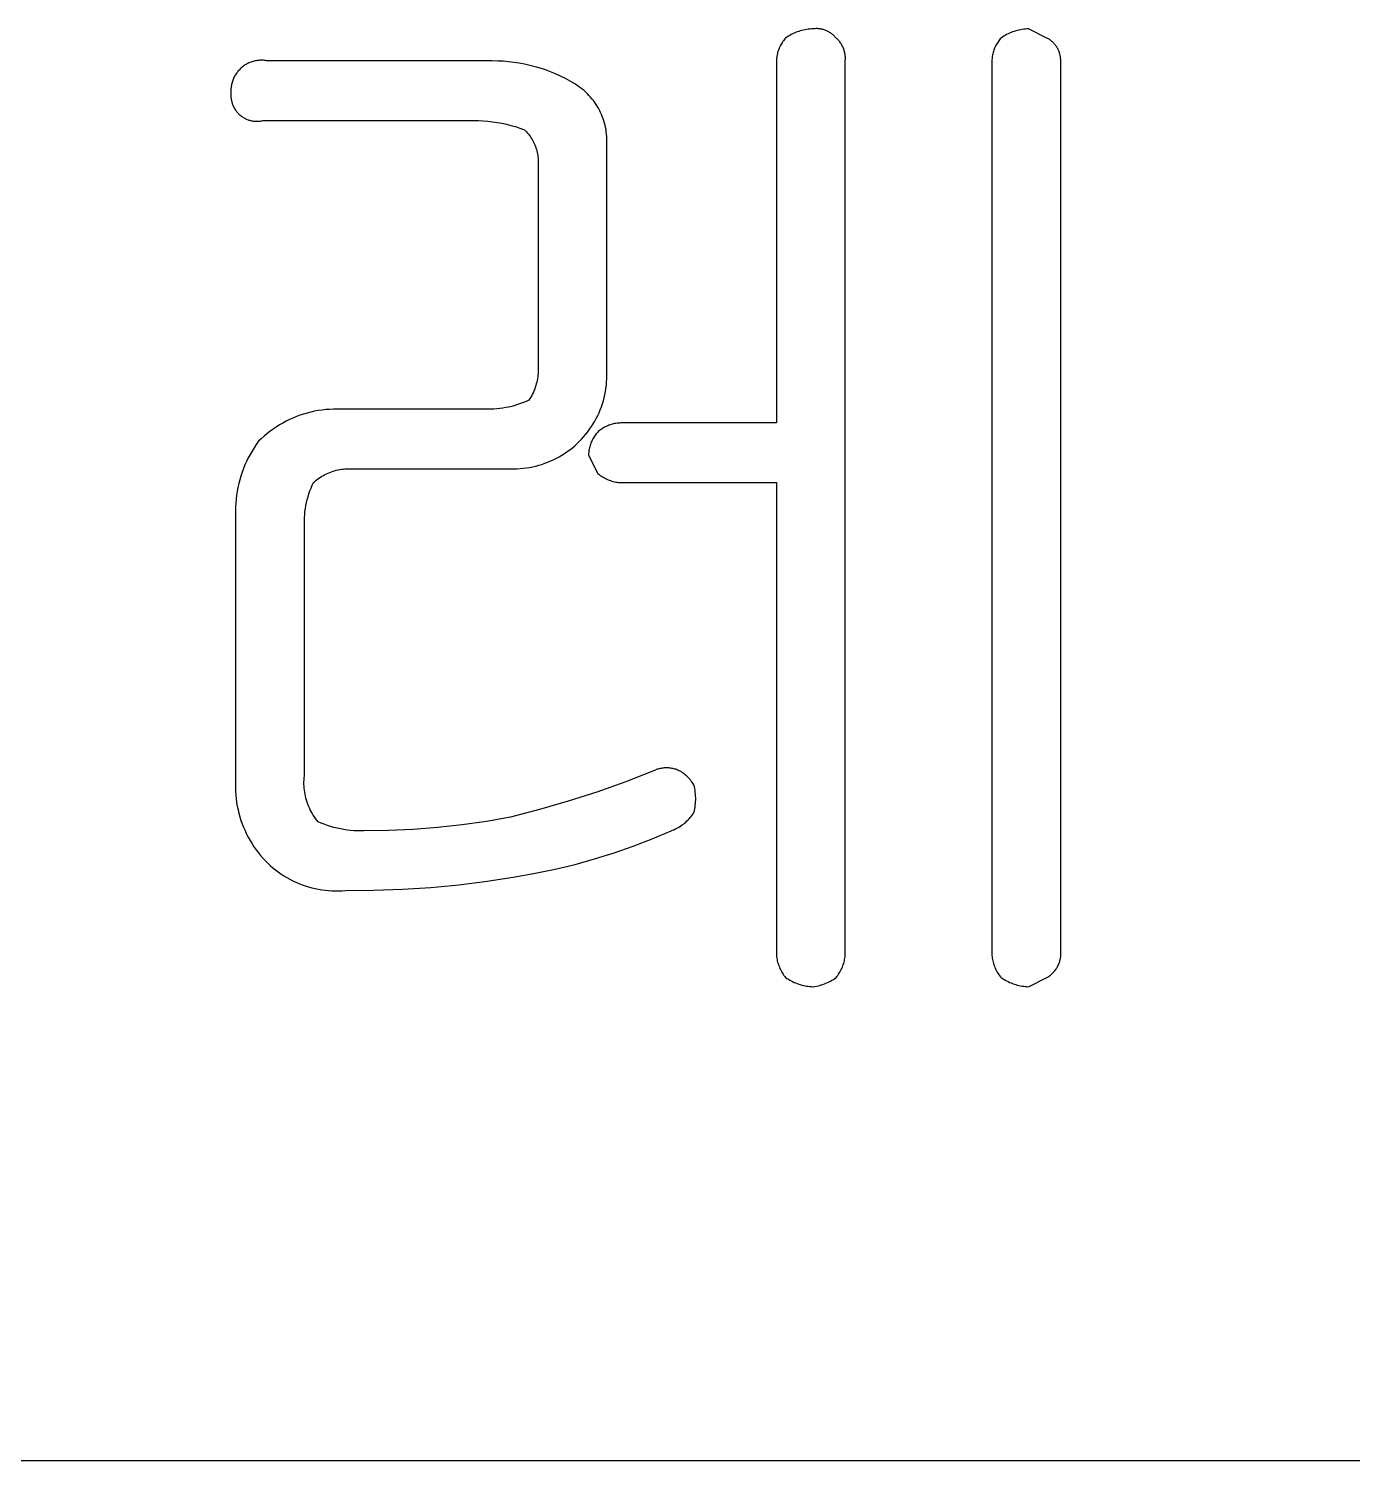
# Model space of a CAD drawing. Header units: millimetres. Extents: x 3033 to 5773, y 123 to 1487.
# Drawn here: x 4126.99 to 4147.83, y 310.35 to 332.89 of the extents above; entities that cross this region are included whole.
import ezdxf

# ---------------------------------------------------------------- set-up
doc = ezdxf.new("R2010")
doc.units = ezdxf.units.MM
doc.header["$MEASUREMENT"] = 0
doc.layers.add('TEX', color=70, linetype='Continuous')

msp = doc.modelspace()

# ---------------------------------------------------------------- linework, layer by layer
at = {"layer": 'TEX'}
for p, q in [((4138.953, 332.774), (4138.931, 332.76)), ((4138.975, 332.787), (4138.953, 332.774)), ((4138.998, 332.8), (4138.975, 332.787)), ((4139.02, 332.811), (4138.998, 332.8)), ((4139.044, 332.822), (4139.02, 332.811)), ((4139.067, 332.832), (4139.044, 332.822)), ((4139.091, 332.842), (4139.067, 332.832)), ((4139.116, 332.85), (4139.091, 332.842)), ((4139.14, 332.858), (4139.116, 332.85)), ((4139.165, 332.865), (4139.14, 332.858)), ((4139.19, 332.871), (4139.165, 332.865)), ((4139.215, 332.876), (4139.19, 332.871)), ((4139.241, 332.881), (4139.215, 332.876)), ((4139.266, 332.884), (4139.241, 332.881)), ((4139.292, 332.887), (4139.266, 332.884)), ((4139.317, 332.889), (4139.292, 332.887)), ((4139.343, 332.89), (4139.317, 332.889)), ((4139.357, 332.891), (4139.343, 332.89)), ((4139.37, 332.892), (4139.357, 332.891)), ((4139.384, 332.893), (4139.37, 332.892)), ((4139.397, 332.893), (4139.384, 332.893)), ((4139.411, 332.893), (4139.397, 332.893)), ((4139.424, 332.892), (4139.411, 332.893)), ((4139.438, 332.891), (4139.424, 332.892)), ((4139.451, 332.889), (4139.438, 332.891)), ((4139.464, 332.887), (4139.451, 332.889)), ((4139.478, 332.884), (4139.464, 332.887)), ((4139.491, 332.881), (4139.478, 332.884)), ((4139.504, 332.878), (4139.491, 332.881)), ((4139.517, 332.874), (4139.504, 332.878)), ((4139.53, 332.87), (4139.517, 332.874)), ((4139.542, 332.865), (4139.53, 332.87)), ((4139.555, 332.859), (4139.542, 332.865)), ((4139.567, 332.854), (4139.555, 332.859)), ((4139.579, 332.848), (4139.567, 332.854)), ((4139.591, 332.841), (4139.579, 332.848)), ((4139.603, 332.834), (4139.591, 332.841)), ((4139.614, 332.827), (4139.603, 332.834)), ((4139.625, 332.819), (4139.614, 332.827)), ((4139.636, 332.811), (4139.625, 332.819)), ((4139.647, 332.803), (4139.636, 332.811)), ((4139.657, 332.794), (4139.647, 332.803)), ((4139.667, 332.785), (4139.657, 332.794)), ((4139.677, 332.776), (4139.667, 332.785)), ((4139.686, 332.766), (4139.677, 332.776)), ((4142.345, 332.774), (4142.323, 332.76)), ((4142.367, 332.787), (4142.345, 332.774)), ((4142.389, 332.8), (4142.367, 332.787)), ((4142.412, 332.811), (4142.389, 332.8)), ((4142.436, 332.822), (4142.412, 332.811)), ((4142.459, 332.832), (4142.436, 332.822)), ((4142.483, 332.842), (4142.459, 332.832)), ((4142.507, 332.85), (4142.483, 332.842)), ((4142.532, 332.858), (4142.507, 332.85)), ((4142.557, 332.865), (4142.532, 332.858)), ((4142.582, 332.871), (4142.557, 332.865)), ((4142.607, 332.876), (4142.582, 332.871)), ((4142.632, 332.881), (4142.607, 332.876)), ((4142.658, 332.884), (4142.632, 332.881)), ((4142.683, 332.887), (4142.658, 332.884)), ((4142.709, 332.889), (4142.683, 332.887)), ((4142.735, 332.89), (4142.709, 332.889)), ((4143.024, 332.745), (4142.735, 332.89)), ((4138.795, 332.552), (4138.789, 332.534)), ((4138.802, 332.569), (4138.795, 332.552)), ((4138.809, 332.587), (4138.802, 332.569)), ((4138.816, 332.604), (4138.809, 332.587)), ((4138.825, 332.621), (4138.816, 332.604)), ((4138.833, 332.638), (4138.825, 332.621)), ((4138.843, 332.654), (4138.833, 332.638)), ((4138.853, 332.671), (4138.843, 332.654)), ((4138.863, 332.686), (4138.853, 332.671)), ((4138.874, 332.702), (4138.863, 332.686)), ((4138.886, 332.717), (4138.874, 332.702)), ((4138.898, 332.731), (4138.886, 332.717)), ((4138.91, 332.745), (4138.898, 332.731)), ((4138.931, 332.76), (4138.91, 332.745)), ((4139.695, 332.756), (4139.686, 332.766)), ((4139.704, 332.745), (4139.695, 332.756)), ((4139.715, 332.736), (4139.704, 332.745)), ((4139.725, 332.726), (4139.715, 332.736)), ((4139.735, 332.715), (4139.725, 332.726)), ((4139.745, 332.705), (4139.735, 332.715)), ((4139.754, 332.694), (4139.745, 332.705)), ((4139.763, 332.683), (4139.754, 332.694)), ((4139.772, 332.671), (4139.763, 332.683)), ((4139.78, 332.659), (4139.772, 332.671)), ((4139.788, 332.647), (4139.78, 332.659)), ((4139.795, 332.634), (4139.788, 332.647)), ((4139.802, 332.622), (4139.795, 332.634)), ((4139.808, 332.609), (4139.802, 332.622)), ((4139.814, 332.596), (4139.808, 332.609)), ((4139.82, 332.583), (4139.814, 332.596)), ((4139.825, 332.569), (4139.82, 332.583)), ((4139.83, 332.555), (4139.825, 332.569)), ((4139.834, 332.542), (4139.83, 332.555)), ((4139.838, 332.528), (4139.834, 332.542)), ((4142.187, 332.552), (4142.181, 332.534)), ((4142.193, 332.569), (4142.187, 332.552)), ((4142.2, 332.587), (4142.193, 332.569)), ((4142.208, 332.604), (4142.2, 332.587)), ((4142.216, 332.621), (4142.208, 332.604)), ((4142.225, 332.638), (4142.216, 332.621)), ((4142.234, 332.654), (4142.225, 332.638)), ((4142.244, 332.671), (4142.234, 332.654)), ((4142.255, 332.686), (4142.244, 332.671)), ((4142.266, 332.702), (4142.255, 332.686)), ((4142.277, 332.717), (4142.266, 332.702)), ((4142.289, 332.731), (4142.277, 332.717)), ((4142.302, 332.745), (4142.289, 332.731)), ((4142.323, 332.76), (4142.302, 332.745)), ((4143.035, 332.739), (4143.024, 332.745)), ((4143.047, 332.732), (4143.035, 332.739)), ((4143.058, 332.725), (4143.047, 332.732)), ((4143.07, 332.718), (4143.058, 332.725)), ((4143.081, 332.71), (4143.07, 332.718)), ((4143.091, 332.702), (4143.081, 332.71)), ((4143.101, 332.693), (4143.091, 332.702)), ((4143.112, 332.684), (4143.101, 332.693)), ((4143.121, 332.675), (4143.112, 332.684)), ((4143.131, 332.665), (4143.121, 332.675)), ((4143.14, 332.656), (4143.131, 332.665)), ((4143.149, 332.645), (4143.14, 332.656)), ((4143.157, 332.635), (4143.149, 332.645)), ((4143.165, 332.624), (4143.157, 332.635)), ((4143.173, 332.613), (4143.165, 332.624)), ((4143.18, 332.602), (4143.173, 332.613)), ((4143.187, 332.59), (4143.18, 332.602)), ((4143.193, 332.579), (4143.187, 332.59)), ((4143.2, 332.567), (4143.193, 332.579)), ((4143.205, 332.554), (4143.2, 332.567)), ((4143.211, 332.542), (4143.205, 332.554)), ((4143.215, 332.53), (4143.211, 332.542)), ((4130.401, 332.321), (4130.387, 332.312)), ((4130.416, 332.33), (4130.401, 332.321)), ((4130.43, 332.338), (4130.416, 332.33)), ((4130.445, 332.345), (4130.43, 332.338)), ((4130.46, 332.353), (4130.445, 332.345)), ((4130.476, 332.359), (4130.46, 332.353)), ((4130.491, 332.365), (4130.476, 332.359)), ((4130.507, 332.371), (4130.491, 332.365)), ((4130.523, 332.376), (4130.507, 332.371)), ((4130.539, 332.38), (4130.523, 332.376)), ((4130.556, 332.384), (4130.539, 332.38)), ((4130.572, 332.387), (4130.556, 332.384)), ((4130.589, 332.39), (4130.572, 332.387)), ((4130.605, 332.392), (4130.589, 332.39)), ((4130.622, 332.393), (4130.605, 332.392)), ((4130.639, 332.394), (4130.622, 332.393)), ((4130.656, 332.395), (4130.639, 332.394)), ((4130.672, 332.394), (4130.656, 332.395)), ((4130.689, 332.394), (4130.672, 332.394)), ((4130.706, 332.392), (4130.689, 332.394)), ((4130.722, 332.39), (4130.706, 332.392)), ((4130.739, 332.388), (4130.722, 332.39)), ((4130.755, 332.385), (4130.739, 332.388)), ((4134.292, 332.385), (4130.755, 332.385)), ((4134.377, 332.383), (4134.292, 332.385)), ((4134.462, 332.379), (4134.377, 332.383)), ((4134.547, 332.372), (4134.462, 332.379)), ((4134.632, 332.362), (4134.547, 332.372)), ((4134.716, 332.349), (4134.632, 332.362)), ((4134.8, 332.334), (4134.716, 332.349)), ((4134.883, 332.315), (4134.8, 332.334)), ((4138.768, 332.422), (4138.766, 332.404)), ((4138.766, 332.404), (4138.766, 332.385)), ((4138.766, 332.385), (4138.766, 326.684)), ((4138.77, 332.441), (4138.768, 332.422)), ((4138.772, 332.46), (4138.77, 332.441)), ((4138.776, 332.479), (4138.772, 332.46)), ((4138.78, 332.497), (4138.776, 332.479)), ((4138.784, 332.515), (4138.78, 332.497)), ((4138.789, 332.534), (4138.784, 332.515)), ((4139.841, 332.514), (4139.838, 332.528)), ((4139.844, 332.499), (4139.841, 332.514)), ((4139.846, 332.485), (4139.844, 332.499)), ((4139.848, 332.471), (4139.846, 332.485)), ((4139.849, 332.457), (4139.848, 332.471)), ((4139.848, 332.385), (4139.849, 332.399)), ((4139.848, 318.385), (4139.848, 332.385)), ((4139.85, 332.442), (4139.849, 332.457)), ((4139.849, 332.399), (4139.85, 332.413)), ((4139.85, 332.428), (4139.85, 332.442)), ((4139.85, 332.413), (4139.85, 332.428)), ((4142.16, 332.422), (4142.158, 332.404)), ((4142.158, 332.404), (4142.158, 332.385)), ((4142.158, 332.385), (4142.158, 318.385)), ((4142.162, 332.441), (4142.16, 332.422)), ((4142.164, 332.46), (4142.162, 332.441)), ((4142.168, 332.479), (4142.164, 332.46)), ((4142.171, 332.497), (4142.168, 332.479)), ((4142.176, 332.515), (4142.171, 332.497)), ((4142.181, 332.534), (4142.176, 332.515)), ((4143.22, 332.517), (4143.215, 332.53)), ((4143.224, 332.504), (4143.22, 332.517)), ((4143.227, 332.491), (4143.224, 332.504)), ((4143.231, 332.478), (4143.227, 332.491)), ((4143.233, 332.465), (4143.231, 332.478)), ((4143.236, 332.452), (4143.233, 332.465)), ((4143.237, 332.438), (4143.236, 332.452)), ((4143.239, 332.425), (4143.237, 332.438)), ((4143.24, 332.411), (4143.239, 332.425)), ((4143.24, 332.398), (4143.24, 332.411)), ((4143.24, 332.385), (4143.24, 332.398)), ((4143.24, 318.385), (4143.24, 332.385)), ((4130.211, 332.093), (4130.205, 332.077)), ((4130.218, 332.108), (4130.211, 332.093)), ((4130.225, 332.124), (4130.218, 332.108)), ((4130.232, 332.139), (4130.225, 332.124)), ((4130.241, 332.153), (4130.232, 332.139)), ((4130.249, 332.168), (4130.241, 332.153)), ((4130.258, 332.182), (4130.249, 332.168)), ((4130.268, 332.195), (4130.258, 332.182)), ((4130.278, 332.209), (4130.268, 332.195)), ((4130.288, 332.222), (4130.278, 332.209)), ((4130.299, 332.235), (4130.288, 332.222)), ((4130.311, 332.247), (4130.299, 332.235)), ((4130.322, 332.259), (4130.311, 332.247)), ((4130.335, 332.27), (4130.322, 332.259)), ((4130.347, 332.281), (4130.335, 332.27)), ((4130.36, 332.292), (4130.347, 332.281)), ((4130.374, 332.302), (4130.36, 332.292)), ((4130.387, 332.312), (4130.374, 332.302)), ((4134.966, 332.294), (4134.883, 332.315)), ((4135.048, 332.269), (4134.966, 332.294)), ((4135.129, 332.242), (4135.048, 332.269)), ((4135.209, 332.213), (4135.129, 332.242)), ((4135.287, 332.18), (4135.209, 332.213)), ((4135.365, 332.145), (4135.287, 332.18)), ((4135.442, 332.107), (4135.365, 332.145)), ((4135.517, 332.067), (4135.442, 332.107)), ((4130.178, 331.946), (4130.177, 331.93)), ((4130.177, 331.93), (4130.177, 331.913)), ((4130.177, 331.913), (4130.177, 331.896)), ((4130.177, 331.896), (4130.178, 331.879)), ((4130.178, 331.879), (4130.177, 331.865)), ((4130.177, 331.865), (4130.177, 331.851)), ((4130.179, 331.963), (4130.178, 331.946)), ((4130.181, 331.98), (4130.179, 331.963)), ((4130.184, 331.996), (4130.181, 331.98)), ((4130.187, 332.013), (4130.184, 331.996)), ((4130.191, 332.029), (4130.187, 332.013)), ((4130.195, 332.045), (4130.191, 332.029)), ((4130.2, 332.061), (4130.195, 332.045)), ((4130.205, 332.077), (4130.2, 332.061)), ((4135.591, 332.024), (4135.517, 332.067)), ((4135.621, 332.005), (4135.591, 332.024)), ((4135.651, 331.984), (4135.621, 332.005)), ((4135.68, 331.963), (4135.651, 331.984)), ((4135.708, 331.941), (4135.68, 331.963)), ((4135.736, 331.918), (4135.708, 331.941)), ((4135.763, 331.893), (4135.736, 331.918)), ((4135.788, 331.868), (4135.763, 331.893)), ((4135.814, 331.842), (4135.788, 331.868)), ((4130.177, 331.851), (4130.177, 331.837)), ((4130.177, 331.837), (4130.177, 331.823)), ((4130.177, 331.823), (4130.178, 331.809)), ((4130.178, 331.809), (4130.179, 331.795)), ((4130.179, 331.795), (4130.181, 331.781)), ((4130.181, 331.781), (4130.184, 331.767)), ((4130.184, 331.767), (4130.186, 331.753)), ((4130.186, 331.753), (4130.19, 331.739)), ((4130.19, 331.739), (4130.194, 331.726)), ((4130.194, 331.726), (4130.198, 331.712)), ((4130.198, 331.712), (4130.203, 331.699)), ((4130.203, 331.699), (4130.208, 331.686)), ((4130.208, 331.686), (4130.214, 331.673)), ((4130.214, 331.673), (4130.22, 331.66)), ((4130.22, 331.66), (4130.226, 331.647)), ((4130.226, 331.647), (4130.233, 331.635)), ((4135.838, 331.816), (4135.814, 331.842)), ((4135.861, 331.788), (4135.838, 331.816)), ((4135.883, 331.76), (4135.861, 331.788)), ((4135.904, 331.731), (4135.883, 331.76)), ((4135.925, 331.701), (4135.904, 331.731)), ((4135.944, 331.67), (4135.925, 331.701)), ((4135.962, 331.639), (4135.944, 331.67)), ((4135.979, 331.607), (4135.962, 331.639)), ((4130.233, 331.635), (4130.241, 331.623)), ((4130.241, 331.623), (4130.248, 331.611)), ((4130.248, 331.611), (4130.257, 331.6)), ((4130.257, 331.6), (4130.265, 331.589)), ((4130.265, 331.589), (4130.274, 331.578)), ((4130.274, 331.578), (4130.284, 331.567)), ((4130.284, 331.567), (4130.293, 331.557)), ((4130.293, 331.557), (4130.303, 331.547)), ((4130.303, 331.547), (4130.314, 331.537)), ((4130.314, 331.537), (4130.325, 331.528)), ((4130.325, 331.528), (4130.336, 331.519)), ((4130.336, 331.519), (4130.347, 331.511)), ((4130.347, 331.511), (4130.359, 331.503)), ((4130.359, 331.503), (4130.37, 331.495)), ((4130.37, 331.495), (4130.383, 331.488)), ((4130.383, 331.488), (4130.395, 331.481)), ((4130.395, 331.481), (4130.408, 331.475)), ((4130.408, 331.475), (4130.42, 331.469)), ((4130.42, 331.469), (4130.433, 331.464)), ((4130.433, 331.464), (4130.447, 331.458)), ((4130.447, 331.458), (4130.46, 331.454)), ((4130.46, 331.454), (4130.474, 331.45)), ((4130.474, 331.45), (4130.487, 331.446)), ((4130.487, 331.446), (4130.501, 331.443)), ((4130.501, 331.443), (4130.515, 331.44)), ((4130.515, 331.44), (4130.529, 331.438)), ((4130.529, 331.438), (4130.543, 331.437)), ((4130.543, 331.437), (4130.557, 331.435)), ((4130.557, 331.435), (4130.571, 331.435)), ((4130.571, 331.435), (4130.585, 331.434)), ((4130.585, 331.434), (4130.599, 331.435)), ((4130.599, 331.435), (4130.614, 331.435)), ((4130.614, 331.435), (4130.628, 331.437)), ((4130.628, 331.437), (4130.642, 331.438)), ((4130.642, 331.438), (4130.656, 331.441)), ((4130.656, 331.441), (4130.67, 331.443)), ((4130.67, 331.443), (4130.683, 331.446)), ((4130.683, 331.446), (4134.003, 331.446)), ((4134.003, 331.446), (4134.077, 331.445)), ((4134.077, 331.445), (4134.15, 331.442)), ((4134.15, 331.442), (4134.224, 331.436)), ((4134.224, 331.436), (4134.297, 331.428)), ((4134.297, 331.428), (4134.37, 331.417)), ((4134.37, 331.417), (4134.443, 331.404)), ((4135.995, 331.575), (4135.979, 331.607)), ((4136.01, 331.542), (4135.995, 331.575)), ((4136.024, 331.509), (4136.01, 331.542)), ((4136.036, 331.475), (4136.024, 331.509)), ((4136.048, 331.441), (4136.036, 331.475)), ((4136.058, 331.407), (4136.048, 331.441)), ((4134.443, 331.404), (4134.515, 331.388)), ((4134.515, 331.388), (4134.586, 331.37)), ((4134.586, 331.37), (4134.657, 331.35)), ((4134.657, 331.35), (4134.727, 331.327)), ((4134.727, 331.327), (4134.797, 331.302)), ((4134.797, 331.302), (4134.814, 331.285)), ((4134.814, 331.285), (4134.831, 331.267)), ((4134.831, 331.267), (4134.847, 331.249)), ((4134.847, 331.249), (4134.863, 331.23)), ((4134.863, 331.23), (4134.878, 331.21)), ((4134.878, 331.21), (4134.892, 331.19)), ((4134.892, 331.19), (4134.905, 331.17)), ((4136.067, 331.372), (4136.058, 331.407)), ((4136.075, 331.336), (4136.067, 331.372)), ((4136.082, 331.301), (4136.075, 331.336)), ((4136.087, 331.265), (4136.082, 331.301)), ((4136.091, 331.23), (4136.087, 331.265)), ((4136.094, 331.194), (4136.091, 331.23)), ((4136.096, 331.158), (4136.094, 331.194)), ((4134.905, 331.17), (4134.918, 331.149)), ((4134.918, 331.149), (4134.93, 331.127)), ((4134.93, 331.127), (4134.941, 331.106)), ((4134.941, 331.106), (4134.952, 331.083)), ((4134.952, 331.083), (4134.962, 331.061)), ((4134.962, 331.061), (4134.971, 331.038)), ((4134.971, 331.038), (4134.979, 331.015)), ((4134.979, 331.015), (4134.986, 330.992)), ((4134.986, 330.992), (4134.993, 330.968)), ((4134.993, 330.968), (4134.999, 330.944)), ((4136.096, 331.122), (4136.096, 331.158)), ((4136.096, 331.086), (4136.096, 331.122)), ((4136.096, 327.477), (4136.096, 331.086)), ((4134.999, 330.944), (4135.004, 330.92)), ((4135.004, 330.92), (4135.008, 330.896)), ((4135.008, 330.896), (4135.011, 330.872)), ((4135.011, 330.872), (4135.014, 330.847)), ((4135.015, 330.749), (4135.013, 330.725)), ((4135.014, 330.847), (4135.015, 330.823)), ((4135.015, 330.823), (4135.016, 330.798)), ((4135.016, 330.774), (4135.015, 330.749)), ((4135.016, 330.798), (4135.016, 330.774)), ((4135.013, 330.725), (4135.013, 327.55)), ((4135.003, 327.381), (4134.998, 327.354)), ((4135.007, 327.409), (4135.003, 327.381)), ((4135.01, 327.437), (4135.007, 327.409)), ((4135.012, 327.465), (4135.01, 327.437)), ((4135.014, 327.493), (4135.012, 327.465)), ((4135.013, 327.55), (4135.014, 327.521)), ((4135.014, 327.521), (4135.014, 327.493)), ((4136.092, 327.328), (4136.095, 327.378)), ((4136.095, 327.378), (4136.096, 327.427)), ((4136.096, 327.427), (4136.096, 327.477)), ((4134.926, 327.141), (4134.913, 327.116)), ((4134.938, 327.167), (4134.926, 327.141)), ((4134.949, 327.193), (4134.938, 327.167)), ((4134.959, 327.219), (4134.949, 327.193)), ((4134.969, 327.245), (4134.959, 327.219)), ((4134.978, 327.272), (4134.969, 327.245)), ((4134.985, 327.299), (4134.978, 327.272)), ((4134.992, 327.326), (4134.985, 327.299)), ((4134.998, 327.354), (4134.992, 327.326)), ((4136.053, 327.081), (4136.064, 327.13)), ((4136.064, 327.13), (4136.073, 327.179)), ((4136.073, 327.179), (4136.081, 327.228)), ((4136.081, 327.228), (4136.088, 327.278)), ((4136.088, 327.278), (4136.092, 327.328)), ((4134.363, 326.905), (4134.315, 326.902)), ((4134.411, 326.91), (4134.363, 326.905)), ((4134.458, 326.917), (4134.411, 326.91)), ((4134.506, 326.925), (4134.458, 326.917)), ((4134.553, 326.934), (4134.506, 326.925)), ((4134.599, 326.945), (4134.553, 326.934)), ((4134.645, 326.958), (4134.599, 326.945)), ((4134.691, 326.972), (4134.645, 326.958)), ((4134.737, 326.988), (4134.691, 326.972)), ((4134.781, 327.005), (4134.737, 326.988)), ((4134.825, 327.024), (4134.781, 327.005)), ((4134.869, 327.044), (4134.825, 327.024)), ((4134.884, 327.068), (4134.869, 327.044)), ((4134.899, 327.092), (4134.884, 327.068)), ((4134.913, 327.116), (4134.899, 327.092)), ((4135.991, 326.891), (4136.009, 326.938)), ((4136.009, 326.938), (4136.025, 326.985)), ((4136.025, 326.985), (4136.04, 327.033)), ((4136.04, 327.033), (4136.053, 327.081)), ((4130.992, 326.682), (4130.94, 326.652)), ((4131.044, 326.71), (4130.992, 326.682)), ((4131.098, 326.736), (4131.044, 326.71)), ((4131.152, 326.761), (4131.098, 326.736)), ((4131.208, 326.783), (4131.152, 326.761)), ((4131.264, 326.804), (4131.208, 326.783)), ((4131.321, 326.823), (4131.264, 326.804)), ((4131.378, 326.84), (4131.321, 326.823)), ((4131.436, 326.854), (4131.378, 326.84)), ((4131.494, 326.867), (4131.436, 326.854)), ((4131.553, 326.878), (4131.494, 326.867)), ((4131.612, 326.887), (4131.553, 326.878)), ((4131.671, 326.894), (4131.612, 326.887)), ((4131.731, 326.898), (4131.671, 326.894)), ((4131.791, 326.901), (4131.731, 326.898)), ((4131.85, 326.902), (4131.791, 326.901)), ((4131.91, 326.9), (4131.85, 326.902)), ((4134.219, 326.9), (4131.91, 326.9)), ((4134.267, 326.9), (4134.219, 326.9)), ((4134.315, 326.902), (4134.267, 326.9)), ((4135.879, 326.668), (4135.905, 326.711)), ((4135.905, 326.711), (4135.929, 326.755)), ((4135.929, 326.755), (4135.951, 326.8)), ((4135.951, 326.8), (4135.972, 326.845)), ((4135.972, 326.845), (4135.991, 326.891)), ((4136.256, 326.68), (4136.237, 326.677)), ((4136.274, 326.682), (4136.256, 326.68)), ((4136.293, 326.683), (4136.274, 326.682)), ((4136.312, 326.684), (4136.293, 326.683)), ((4138.766, 326.684), (4136.312, 326.684)), ((4130.699, 326.476), (4130.654, 326.436)), ((4130.744, 326.515), (4130.699, 326.476)), ((4130.792, 326.551), (4130.744, 326.515)), ((4130.84, 326.587), (4130.792, 326.551)), ((4130.889, 326.62), (4130.84, 326.587)), ((4130.94, 326.652), (4130.889, 326.62)), ((4135.698, 326.431), (4135.731, 326.468)), ((4135.731, 326.468), (4135.763, 326.506)), ((4135.763, 326.506), (4135.794, 326.545)), ((4135.794, 326.545), (4135.824, 326.585)), ((4135.824, 326.585), (4135.852, 326.626)), ((4135.852, 326.626), (4135.879, 326.668)), ((4135.894, 326.464), (4135.884, 326.448)), ((4135.904, 326.48), (4135.894, 326.464)), ((4135.915, 326.495), (4135.904, 326.48)), ((4135.927, 326.51), (4135.915, 326.495)), ((4135.939, 326.525), (4135.927, 326.51)), ((4135.951, 326.539), (4135.939, 326.525)), ((4135.966, 326.552), (4135.951, 326.539)), ((4135.98, 326.564), (4135.966, 326.552)), ((4135.995, 326.575), (4135.98, 326.564)), ((4136.01, 326.586), (4135.995, 326.575)), ((4136.026, 326.597), (4136.01, 326.586)), ((4136.042, 326.607), (4136.026, 326.597)), ((4136.059, 326.616), (4136.042, 326.607)), ((4136.076, 326.625), (4136.059, 326.616)), ((4136.093, 326.633), (4136.076, 326.625)), ((4136.11, 326.641), (4136.093, 326.633)), ((4136.127, 326.648), (4136.11, 326.641)), ((4136.145, 326.654), (4136.127, 326.648)), ((4136.163, 326.66), (4136.145, 326.654)), ((4136.181, 326.665), (4136.163, 326.66)), ((4136.2, 326.67), (4136.181, 326.665)), ((4136.218, 326.674), (4136.2, 326.67)), ((4136.237, 326.677), (4136.218, 326.674)), ((4130.509, 326.241), (4130.478, 326.188)), ((4130.541, 326.294), (4130.509, 326.241)), ((4130.575, 326.345), (4130.541, 326.294)), ((4130.611, 326.395), (4130.575, 326.345)), ((4130.654, 326.436), (4130.611, 326.395)), ((4135.431, 326.205), (4135.472, 326.234)), ((4135.472, 326.234), (4135.513, 326.263)), ((4135.513, 326.263), (4135.552, 326.294)), ((4135.552, 326.294), (4135.59, 326.326)), ((4135.59, 326.326), (4135.627, 326.36)), ((4135.627, 326.36), (4135.663, 326.395)), ((4135.663, 326.395), (4135.698, 326.431)), ((4135.811, 326.235), (4135.809, 326.216)), ((4135.814, 326.254), (4135.811, 326.235)), ((4135.817, 326.272), (4135.814, 326.254)), ((4135.821, 326.291), (4135.817, 326.272)), ((4135.825, 326.309), (4135.821, 326.291)), ((4135.831, 326.327), (4135.825, 326.309)), ((4135.836, 326.345), (4135.831, 326.327)), ((4135.843, 326.363), (4135.836, 326.345)), ((4135.85, 326.381), (4135.843, 326.363)), ((4135.858, 326.398), (4135.85, 326.381)), ((4135.866, 326.415), (4135.858, 326.398)), ((4135.875, 326.432), (4135.866, 326.415)), ((4135.884, 326.448), (4135.875, 326.432)), ((4130.397, 326.022), (4130.374, 325.965)), ((4130.422, 326.078), (4130.397, 326.022)), ((4130.449, 326.133), (4130.422, 326.078)), ((4130.478, 326.188), (4130.449, 326.133)), ((4134.928, 325.994), (4134.976, 326.005)), ((4134.976, 326.005), (4135.025, 326.018)), ((4135.025, 326.018), (4135.072, 326.032)), ((4135.072, 326.032), (4135.12, 326.049)), ((4135.12, 326.049), (4135.166, 326.066)), ((4135.166, 326.066), (4135.212, 326.086)), ((4135.212, 326.086), (4135.258, 326.107)), ((4135.258, 326.107), (4135.302, 326.129)), ((4135.302, 326.129), (4135.346, 326.153)), ((4135.346, 326.153), (4135.389, 326.178)), ((4135.389, 326.178), (4135.431, 326.205)), ((4135.808, 326.197), (4135.807, 326.178)), ((4135.807, 326.178), (4135.951, 325.89)), ((4135.809, 326.216), (4135.808, 326.197)), ((4130.316, 325.789), (4130.3, 325.729)), ((4130.333, 325.848), (4130.316, 325.789)), ((4130.352, 325.907), (4130.333, 325.848)), ((4130.374, 325.965), (4130.352, 325.907)), ((4131.498, 325.764), (4131.519, 325.781)), ((4131.519, 325.781), (4131.54, 325.798)), ((4131.54, 325.798), (4131.563, 325.814)), ((4131.563, 325.814), (4131.585, 325.83)), ((4131.585, 325.83), (4131.609, 325.844)), ((4131.609, 325.844), (4131.633, 325.858)), ((4131.633, 325.858), (4131.657, 325.871)), ((4131.657, 325.871), (4131.681, 325.883)), ((4131.681, 325.883), (4131.706, 325.895)), ((4131.706, 325.895), (4131.732, 325.905)), ((4131.732, 325.905), (4131.758, 325.915)), ((4131.758, 325.915), (4131.784, 325.924)), ((4131.784, 325.924), (4131.81, 325.931)), ((4131.81, 325.931), (4131.836, 325.938)), ((4131.836, 325.938), (4131.863, 325.945)), ((4131.863, 325.945), (4131.89, 325.95)), ((4131.89, 325.95), (4131.917, 325.954)), ((4131.917, 325.954), (4131.945, 325.958)), ((4131.945, 325.958), (4131.972, 325.96)), ((4131.972, 325.96), (4131.999, 325.962)), ((4131.999, 325.962), (4132.027, 325.962)), ((4132.027, 325.962), (4132.054, 325.962)), ((4132.054, 325.962), (4134.58, 325.962)), ((4134.58, 325.962), (4134.63, 325.961)), ((4134.63, 325.961), (4134.68, 325.963)), ((4134.68, 325.963), (4134.73, 325.965)), ((4134.73, 325.965), (4134.78, 325.97)), ((4134.78, 325.97), (4134.829, 325.976)), ((4134.829, 325.976), (4134.879, 325.984)), ((4134.879, 325.984), (4134.928, 325.994)), ((4135.951, 325.89), (4135.968, 325.876)), ((4135.968, 325.876), (4135.985, 325.863)), ((4135.985, 325.863), (4136.002, 325.851)), ((4136.002, 325.851), (4136.02, 325.839)), ((4136.02, 325.839), (4136.038, 325.828)), ((4136.038, 325.828), (4136.056, 325.818)), ((4136.056, 325.818), (4136.075, 325.808)), ((4136.075, 325.808), (4136.094, 325.799)), ((4136.094, 325.799), (4136.114, 325.79)), ((4136.114, 325.79), (4136.134, 325.783)), ((4136.134, 325.783), (4136.154, 325.776)), ((4130.275, 325.609), (4130.266, 325.548)), ((4130.287, 325.669), (4130.275, 325.609)), ((4130.3, 325.729), (4130.287, 325.669)), ((4131.391, 325.522), (4131.405, 325.568)), ((4131.405, 325.568), (4131.421, 325.613)), ((4131.421, 325.613), (4131.438, 325.658)), ((4131.438, 325.658), (4131.457, 325.702)), ((4131.457, 325.702), (4131.477, 325.745)), ((4131.477, 325.745), (4131.498, 325.764)), ((4136.154, 325.776), (4136.174, 325.769)), ((4136.174, 325.769), (4136.195, 325.764)), ((4136.195, 325.764), (4136.215, 325.759)), ((4136.215, 325.759), (4136.236, 325.754)), ((4136.236, 325.754), (4136.257, 325.751)), ((4136.257, 325.751), (4136.278, 325.748)), ((4136.278, 325.748), (4136.299, 325.746)), ((4136.299, 325.746), (4136.321, 325.745)), ((4136.321, 325.745), (4136.342, 325.744)), ((4136.342, 325.744), (4136.363, 325.744)), ((4136.363, 325.744), (4136.384, 325.745)), ((4136.384, 325.745), (4138.766, 325.745)), ((4138.766, 325.745), (4138.766, 318.385)), ((4130.25, 325.364), (4130.249, 325.302)), ((4130.254, 325.425), (4130.25, 325.364)), ((4130.259, 325.486), (4130.254, 325.425)), ((4130.266, 325.548), (4130.259, 325.486)), ((4131.343, 325.287), (4131.349, 325.335)), ((4131.349, 325.335), (4131.357, 325.382)), ((4131.357, 325.382), (4131.367, 325.429)), ((4131.367, 325.429), (4131.378, 325.476)), ((4131.378, 325.476), (4131.391, 325.522)), ((4130.249, 325.302), (4130.25, 325.24)), ((4130.25, 325.24), (4130.25, 321.055)), ((4131.333, 325.144), (4131.335, 325.192)), ((4131.333, 325.096), (4131.333, 325.144)), ((4131.335, 325.192), (4131.338, 325.24)), ((4131.338, 325.24), (4131.343, 325.287)), ((4131.333, 321.127), (4131.333, 325.096)), ((4130.25, 321.055), (4130.248, 320.997)), ((4131.327, 321.03), (4131.328, 321.063)), ((4131.328, 321.063), (4131.33, 321.095)), ((4131.33, 321.095), (4131.333, 321.127)), ((4136.817, 321.199), (4136.379, 321.028)), ((4136.831, 321.206), (4136.817, 321.199)), ((4136.845, 321.213), (4136.831, 321.206)), ((4136.86, 321.219), (4136.845, 321.213)), ((4136.874, 321.225), (4136.86, 321.219)), ((4136.889, 321.23), (4136.874, 321.225)), ((4136.903, 321.234), (4136.889, 321.23)), ((4136.918, 321.238), (4136.903, 321.234)), ((4136.934, 321.242), (4136.918, 321.238)), ((4136.949, 321.245), (4136.934, 321.242)), ((4136.964, 321.248), (4136.949, 321.245)), ((4136.98, 321.25), (4136.964, 321.248)), ((4136.995, 321.252), (4136.98, 321.25)), ((4137.011, 321.253), (4136.995, 321.252)), ((4137.026, 321.253), (4137.011, 321.253)), ((4137.042, 321.253), (4137.026, 321.253)), ((4137.057, 321.253), (4137.042, 321.253)), ((4137.073, 321.252), (4137.057, 321.253)), ((4137.088, 321.25), (4137.073, 321.252)), ((4137.103, 321.248), (4137.088, 321.25)), ((4137.119, 321.245), (4137.103, 321.248)), ((4137.134, 321.242), (4137.119, 321.245)), ((4137.149, 321.238), (4137.134, 321.242)), ((4137.164, 321.234), (4137.149, 321.238)), ((4137.179, 321.23), (4137.164, 321.234)), ((4137.194, 321.225), (4137.179, 321.23)), ((4137.208, 321.219), (4137.194, 321.225)), ((4137.222, 321.213), (4137.208, 321.219)), ((4137.236, 321.206), (4137.222, 321.213)), ((4137.25, 321.199), (4137.236, 321.206)), ((4137.268, 321.188), (4137.25, 321.199)), ((4137.285, 321.177), (4137.268, 321.188)), ((4137.302, 321.165), (4137.285, 321.177)), ((4137.318, 321.152), (4137.302, 321.165)), ((4137.334, 321.139), (4137.318, 321.152)), ((4137.35, 321.126), (4137.334, 321.139)), ((4137.365, 321.112), (4137.35, 321.126)), ((4137.38, 321.097), (4137.365, 321.112)), ((4137.394, 321.082), (4137.38, 321.097)), ((4137.407, 321.067), (4137.394, 321.082)), ((4137.42, 321.051), (4137.407, 321.067)), ((4137.433, 321.034), (4137.42, 321.051)), ((4130.248, 320.997), (4130.248, 320.939)), ((4130.248, 320.939), (4130.25, 320.881)), ((4130.25, 320.881), (4130.254, 320.823)), ((4130.254, 320.823), (4130.259, 320.765)), ((4131.327, 320.998), (4131.327, 321.03)), ((4131.328, 320.966), (4131.327, 320.998)), ((4131.331, 320.934), (4131.328, 320.966)), ((4131.334, 320.902), (4131.331, 320.934)), ((4131.338, 320.87), (4131.334, 320.902)), ((4131.344, 320.838), (4131.338, 320.87)), ((4131.351, 320.806), (4131.344, 320.838)), ((4135.935, 320.871), (4135.488, 320.726)), ((4136.379, 321.028), (4135.935, 320.871)), ((4137.445, 321.017), (4137.433, 321.034)), ((4137.456, 321), (4137.445, 321.017)), ((4137.467, 320.983), (4137.456, 321)), ((4137.474, 320.954), (4137.467, 320.983)), ((4137.479, 320.926), (4137.474, 320.954)), ((4137.484, 320.897), (4137.479, 320.926)), ((4137.488, 320.868), (4137.484, 320.897)), ((4137.491, 320.839), (4137.488, 320.868)), ((4137.493, 320.81), (4137.491, 320.839)), ((4130.259, 320.765), (4130.267, 320.707)), ((4130.267, 320.707), (4130.277, 320.65)), ((4130.277, 320.65), (4130.289, 320.593)), ((4130.289, 320.593), (4130.302, 320.537)), ((4131.358, 320.775), (4131.351, 320.806)), ((4131.367, 320.744), (4131.358, 320.775)), ((4131.377, 320.713), (4131.367, 320.744)), ((4131.388, 320.683), (4131.377, 320.713)), ((4131.4, 320.653), (4131.388, 320.683)), ((4131.412, 320.623), (4131.4, 320.653)), ((4131.426, 320.594), (4131.412, 320.623)), ((4131.441, 320.565), (4131.426, 320.594)), ((4135.036, 320.595), (4134.58, 320.477)), ((4135.488, 320.726), (4135.036, 320.595)), ((4137.474, 320.578), (4137.479, 320.607)), ((4137.479, 320.607), (4137.484, 320.635)), ((4137.484, 320.635), (4137.488, 320.664)), ((4137.488, 320.664), (4137.491, 320.693)), ((4137.491, 320.693), (4137.493, 320.722)), ((4137.494, 320.781), (4137.493, 320.81)), ((4137.493, 320.722), (4137.494, 320.751)), ((4137.494, 320.751), (4137.494, 320.781)), ((4130.302, 320.537), (4130.318, 320.481)), ((4130.318, 320.481), (4130.335, 320.426)), ((4130.335, 320.426), (4130.355, 320.371)), ((4130.355, 320.371), (4130.376, 320.317)), ((4131.457, 320.537), (4131.441, 320.565)), ((4131.473, 320.51), (4131.457, 320.537)), ((4131.491, 320.483), (4131.473, 320.51)), ((4131.51, 320.456), (4131.491, 320.483)), ((4131.529, 320.43), (4131.51, 320.456)), ((4131.549, 320.405), (4131.529, 320.43)), ((4131.598, 320.384), (4131.549, 320.405)), ((4131.647, 320.364), (4131.598, 320.384)), ((4134.199, 320.41), (4133.816, 320.355)), ((4134.58, 320.477), (4134.199, 320.41)), ((4137.281, 320.353), (4137.3, 320.368)), ((4137.3, 320.368), (4137.32, 320.383)), ((4137.32, 320.383), (4137.339, 320.399)), ((4137.339, 320.399), (4137.357, 320.416)), ((4137.357, 320.416), (4137.374, 320.434)), ((4137.374, 320.434), (4137.391, 320.452)), ((4137.391, 320.452), (4137.408, 320.47)), ((4137.408, 320.47), (4137.424, 320.489)), ((4137.424, 320.489), (4137.439, 320.509)), ((4137.439, 320.509), (4137.453, 320.529)), ((4137.453, 320.529), (4137.467, 320.55)), ((4137.467, 320.55), (4137.474, 320.578)), ((4130.376, 320.317), (4130.399, 320.264)), ((4130.399, 320.264), (4130.424, 320.211)), ((4130.424, 320.211), (4130.45, 320.16)), ((4130.45, 320.16), (4130.478, 320.109)), ((4131.697, 320.345), (4131.647, 320.364)), ((4131.747, 320.329), (4131.697, 320.345)), ((4131.798, 320.314), (4131.747, 320.329)), ((4131.85, 320.301), (4131.798, 320.314)), ((4131.901, 320.29), (4131.85, 320.301)), ((4131.954, 320.28), (4131.901, 320.29)), ((4132.006, 320.272), (4131.954, 320.28)), ((4132.059, 320.267), (4132.006, 320.272)), ((4132.112, 320.262), (4132.059, 320.267)), ((4132.165, 320.26), (4132.112, 320.262)), ((4132.218, 320.26), (4132.165, 320.26)), ((4132.271, 320.261), (4132.218, 320.26)), ((4132.658, 320.266), (4132.271, 320.261)), ((4133.045, 320.283), (4132.658, 320.266)), ((4133.431, 320.313), (4133.045, 320.283)), ((4133.816, 320.355), (4133.431, 320.313)), ((4136.811, 320.135), (4137.106, 320.261)), ((4137.106, 320.261), (4137.129, 320.27)), ((4137.129, 320.27), (4137.152, 320.279)), ((4137.152, 320.279), (4137.174, 320.29)), ((4137.174, 320.29), (4137.196, 320.301)), ((4137.196, 320.301), (4137.218, 320.313)), ((4137.218, 320.313), (4137.239, 320.326)), ((4137.239, 320.326), (4137.26, 320.339)), ((4137.26, 320.339), (4137.281, 320.353)), ((4130.478, 320.109), (4130.509, 320.059)), ((4130.509, 320.059), (4130.54, 320.011)), ((4130.54, 320.011), (4130.574, 319.963)), ((4130.574, 319.963), (4130.609, 319.917)), ((4130.609, 319.917), (4130.645, 319.872)), ((4136.209, 319.914), (4136.512, 320.019)), ((4136.512, 320.019), (4136.811, 320.135)), ((4130.645, 319.872), (4130.683, 319.828)), ((4130.683, 319.828), (4130.72, 319.789)), ((4130.72, 319.789), (4130.758, 319.751)), ((4130.758, 319.751), (4130.797, 319.714)), ((4130.797, 319.714), (4130.837, 319.679)), ((4135.282, 319.658), (4135.594, 319.733)), ((4135.594, 319.733), (4135.903, 319.818)), ((4135.903, 319.818), (4136.209, 319.914)), ((4130.837, 319.679), (4130.879, 319.645)), ((4130.879, 319.645), (4130.921, 319.613)), ((4130.921, 319.613), (4130.965, 319.582)), ((4130.965, 319.582), (4131.01, 319.553)), ((4131.01, 319.553), (4131.056, 319.525)), ((4131.056, 319.525), (4131.102, 319.499)), ((4131.102, 319.499), (4131.15, 319.474)), ((4131.15, 319.474), (4131.198, 319.451)), ((4133.767, 319.413), (4134.211, 319.47)), ((4134.211, 319.47), (4134.652, 319.539)), ((4134.652, 319.539), (4134.968, 319.593)), ((4134.968, 319.593), (4135.282, 319.658)), ((4131.198, 319.451), (4131.248, 319.43)), ((4131.248, 319.43), (4131.298, 319.411)), ((4131.298, 319.411), (4131.348, 319.393)), ((4131.348, 319.393), (4131.399, 319.377)), ((4131.399, 319.377), (4131.451, 319.363)), ((4131.451, 319.363), (4131.503, 319.351)), ((4131.503, 319.351), (4131.556, 319.34)), ((4131.556, 319.34), (4131.608, 319.332)), ((4131.608, 319.332), (4131.662, 319.325)), ((4131.662, 319.325), (4131.715, 319.32)), ((4131.715, 319.32), (4131.768, 319.317)), ((4131.768, 319.317), (4131.822, 319.315)), ((4131.822, 319.315), (4131.875, 319.316)), ((4131.875, 319.316), (4131.929, 319.318)), ((4131.929, 319.318), (4131.982, 319.323)), ((4131.982, 319.323), (4132.429, 319.325)), ((4132.429, 319.325), (4132.876, 319.341)), ((4132.876, 319.341), (4133.322, 319.37)), ((4133.322, 319.37), (4133.767, 319.413)), ((4138.766, 318.385), (4138.765, 318.363)), ((4138.765, 318.363), (4138.765, 318.342)), ((4138.765, 318.342), (4138.765, 318.321)), ((4139.849, 318.363), (4139.848, 318.385)), ((4139.849, 318.342), (4139.849, 318.363)), ((4139.849, 318.321), (4139.849, 318.342)), ((4142.157, 318.363), (4142.156, 318.342)), ((4142.156, 318.342), (4142.157, 318.321)), ((4142.158, 318.385), (4142.157, 318.363)), ((4143.242, 318.37), (4143.24, 318.385)), ((4143.243, 318.355), (4143.242, 318.37)), ((4143.243, 318.339), (4143.243, 318.355)), ((4143.243, 318.324), (4143.243, 318.339)), ((4138.765, 318.321), (4138.766, 318.3)), ((4138.766, 318.3), (4138.768, 318.278)), ((4138.768, 318.278), (4138.771, 318.257)), ((4138.771, 318.257), (4138.775, 318.236)), ((4138.775, 318.236), (4138.779, 318.216)), ((4138.779, 318.216), (4138.784, 318.195)), ((4138.784, 318.195), (4138.79, 318.174)), ((4138.79, 318.174), (4138.796, 318.154)), ((4138.796, 318.154), (4138.803, 318.134)), ((4138.803, 318.134), (4138.811, 318.114)), ((4138.811, 318.114), (4138.819, 318.095)), ((4139.795, 318.095), (4139.803, 318.114)), ((4139.803, 318.114), (4139.811, 318.134)), ((4139.811, 318.134), (4139.818, 318.154)), ((4139.818, 318.154), (4139.824, 318.174)), ((4139.824, 318.174), (4139.83, 318.195)), ((4139.83, 318.195), (4139.835, 318.216)), ((4139.835, 318.216), (4139.839, 318.236)), ((4139.839, 318.236), (4139.843, 318.257)), ((4139.843, 318.257), (4139.846, 318.278)), ((4139.846, 318.278), (4139.848, 318.3)), ((4139.848, 318.3), (4139.849, 318.321)), ((4142.157, 318.321), (4142.158, 318.3)), ((4142.158, 318.3), (4142.16, 318.278)), ((4142.16, 318.278), (4142.163, 318.257)), ((4142.163, 318.257), (4142.166, 318.236)), ((4142.166, 318.236), (4142.171, 318.216)), ((4142.171, 318.216), (4142.176, 318.195)), ((4142.176, 318.195), (4142.181, 318.174)), ((4142.181, 318.174), (4142.188, 318.154)), ((4142.188, 318.154), (4142.195, 318.134)), ((4142.195, 318.134), (4142.203, 318.114)), ((4142.203, 318.114), (4142.211, 318.095)), ((4143.183, 318.109), (4143.19, 318.122)), ((4143.19, 318.122), (4143.197, 318.135)), ((4143.197, 318.135), (4143.204, 318.149)), ((4143.204, 318.149), (4143.21, 318.163)), ((4143.21, 318.163), (4143.215, 318.177)), ((4143.215, 318.177), (4143.22, 318.191)), ((4143.22, 318.191), (4143.225, 318.205)), ((4143.225, 318.205), (4143.229, 318.22)), ((4143.229, 318.22), (4143.233, 318.235)), ((4143.233, 318.235), (4143.236, 318.249)), ((4143.236, 318.249), (4143.238, 318.264)), ((4143.238, 318.264), (4143.24, 318.279)), ((4143.24, 318.279), (4143.242, 318.294)), ((4143.242, 318.294), (4143.243, 318.309)), ((4143.243, 318.309), (4143.243, 318.324)), ((4138.819, 318.095), (4138.828, 318.076)), ((4138.828, 318.076), (4138.838, 318.057)), ((4138.838, 318.057), (4138.849, 318.038)), ((4138.849, 318.038), (4138.86, 318.02)), ((4138.86, 318.02), (4138.871, 318.002)), ((4138.871, 318.002), (4138.884, 317.985)), ((4138.884, 317.985), (4138.897, 317.968)), ((4138.897, 317.968), (4138.91, 317.952)), ((4138.91, 317.952), (4138.931, 317.937)), ((4138.931, 317.937), (4138.953, 317.923)), ((4138.953, 317.923), (4138.975, 317.91)), ((4138.975, 317.91), (4138.998, 317.897)), ((4138.998, 317.897), (4139.02, 317.886)), ((4139.593, 317.883), (4139.616, 317.895)), ((4139.616, 317.895), (4139.639, 317.908)), ((4139.639, 317.908), (4139.661, 317.922)), ((4139.661, 317.922), (4139.683, 317.936)), ((4139.683, 317.936), (4139.704, 317.952)), ((4139.704, 317.952), (4139.717, 317.968)), ((4139.717, 317.968), (4139.73, 317.985)), ((4139.73, 317.985), (4139.743, 318.002)), ((4139.743, 318.002), (4139.754, 318.02)), ((4139.754, 318.02), (4139.765, 318.038)), ((4139.765, 318.038), (4139.776, 318.057)), ((4139.776, 318.057), (4139.786, 318.076)), ((4139.786, 318.076), (4139.795, 318.095)), ((4142.211, 318.095), (4142.22, 318.076)), ((4142.22, 318.076), (4142.23, 318.057)), ((4142.23, 318.057), (4142.24, 318.038)), ((4142.24, 318.038), (4142.251, 318.02)), ((4142.251, 318.02), (4142.263, 318.002)), ((4142.263, 318.002), (4142.275, 317.985)), ((4142.275, 317.985), (4142.288, 317.968)), ((4142.288, 317.968), (4142.302, 317.952)), ((4142.302, 317.952), (4142.323, 317.937)), ((4142.323, 317.937), (4142.345, 317.923)), ((4142.345, 317.923), (4142.367, 317.91)), ((4142.367, 317.91), (4142.389, 317.897)), ((4142.389, 317.897), (4142.412, 317.886)), ((4142.735, 317.807), (4143.024, 317.952)), ((4143.024, 317.952), (4143.036, 317.959)), ((4143.036, 317.959), (4143.049, 317.967)), ((4143.049, 317.967), (4143.062, 317.976)), ((4143.062, 317.976), (4143.074, 317.985)), ((4143.074, 317.985), (4143.085, 317.995)), ((4143.085, 317.995), (4143.097, 318.004)), ((4143.097, 318.004), (4143.108, 318.015)), ((4143.108, 318.015), (4143.119, 318.025)), ((4143.119, 318.025), (4143.129, 318.036)), ((4143.129, 318.036), (4143.139, 318.047)), ((4143.139, 318.047), (4143.149, 318.059)), ((4143.149, 318.059), (4143.158, 318.071)), ((4143.158, 318.071), (4143.167, 318.083)), ((4143.167, 318.083), (4143.175, 318.096)), ((4143.175, 318.096), (4143.183, 318.109)), ((4139.02, 317.886), (4139.044, 317.875)), ((4139.044, 317.875), (4139.067, 317.865)), ((4139.067, 317.865), (4139.091, 317.855)), ((4139.091, 317.855), (4139.116, 317.847)), ((4139.116, 317.847), (4139.14, 317.839)), ((4139.14, 317.839), (4139.165, 317.832)), ((4139.165, 317.832), (4139.19, 317.826)), ((4139.19, 317.826), (4139.215, 317.821)), ((4139.215, 317.821), (4139.241, 317.816)), ((4139.241, 317.816), (4139.266, 317.813)), ((4139.266, 317.813), (4139.292, 317.81)), ((4139.292, 317.81), (4139.317, 317.808)), ((4139.317, 317.808), (4139.343, 317.807)), ((4139.343, 317.807), (4139.369, 317.811)), ((4139.369, 317.811), (4139.395, 317.815)), ((4139.395, 317.815), (4139.42, 317.821)), ((4139.42, 317.821), (4139.446, 317.827)), ((4139.446, 317.827), (4139.471, 317.834)), ((4139.471, 317.834), (4139.496, 317.842)), ((4139.496, 317.842), (4139.521, 317.851)), ((4139.521, 317.851), (4139.545, 317.861)), ((4139.545, 317.861), (4139.569, 317.872)), ((4139.569, 317.872), (4139.593, 317.883)), ((4142.412, 317.886), (4142.436, 317.875)), ((4142.436, 317.875), (4142.459, 317.865)), ((4142.459, 317.865), (4142.483, 317.855)), ((4142.483, 317.855), (4142.507, 317.847)), ((4142.507, 317.847), (4142.532, 317.839)), ((4142.532, 317.839), (4142.557, 317.832)), ((4142.557, 317.832), (4142.582, 317.826)), ((4142.582, 317.826), (4142.607, 317.821)), ((4142.607, 317.821), (4142.632, 317.816)), ((4142.632, 317.816), (4142.658, 317.813)), ((4142.658, 317.813), (4142.683, 317.81)), ((4142.683, 317.81), (4142.709, 317.808)), ((4142.709, 317.808), (4142.735, 317.807)), ((3984.363, 310.348), (4363.085, 310.348))]:
    msp.add_line(p, q, dxfattribs=at)

doc.saveas('drawing.dxf')
